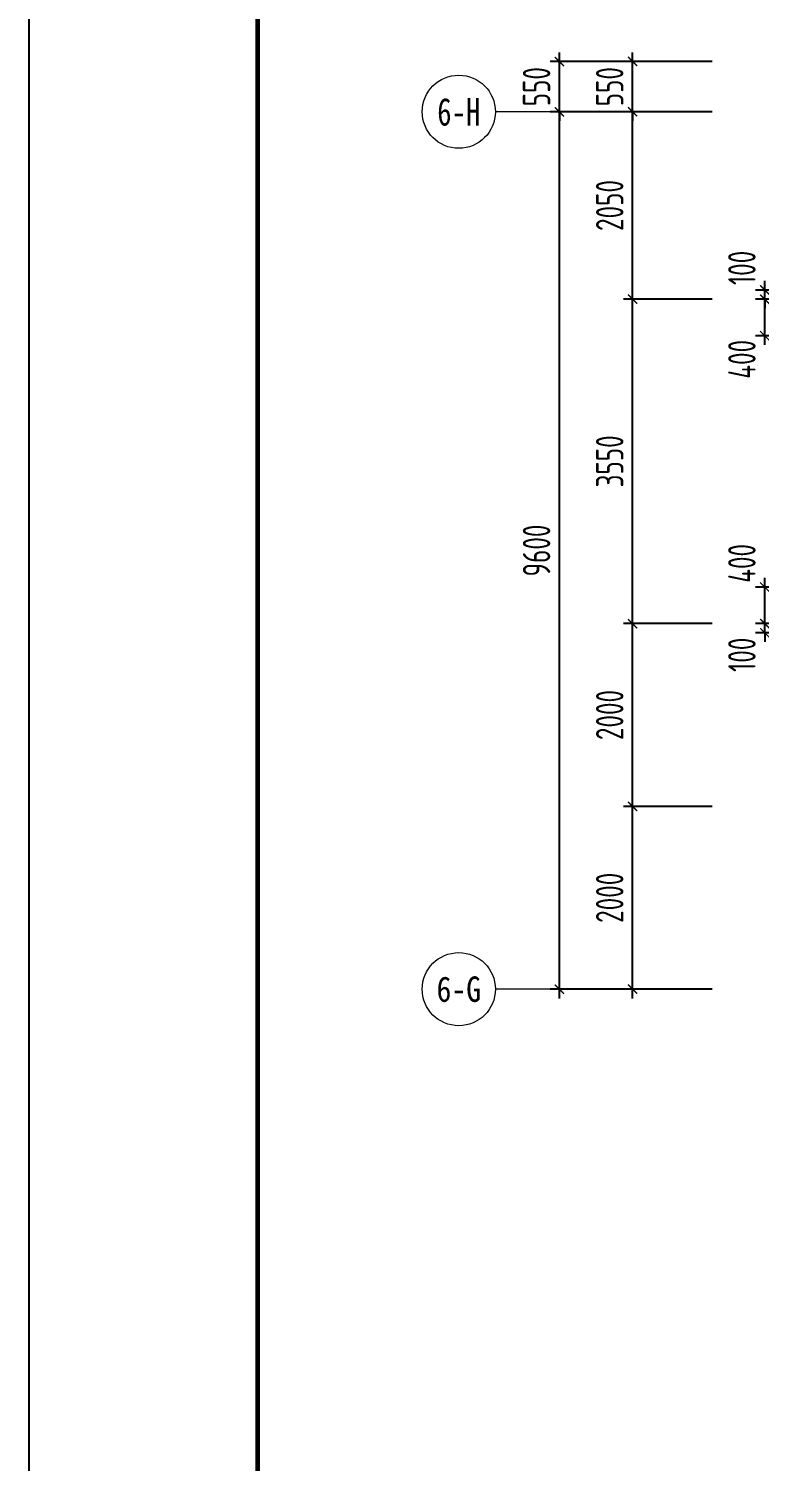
# Model space of a CAD drawing. Header units: millimetres. Extents: x -202076 to 1082610, y -439651 to 179350.
# Drawn here: x 332550 to 340539, y -405356 to -389680 of the extents above; entities that cross this region are included whole.
import ezdxf
from ezdxf.enums import TextEntityAlignment as Align

# ---------------------------------------------------------------- set-up
doc = ezdxf.new("R2010")
doc.units = ezdxf.units.MM
doc.header["$LTSCALE"] = 1000
doc.layers.add('02-TEXT_轴号', color=7, linetype='Continuous')
doc.layers.add('AXIS_TEXT', color=7, linetype='Continuous')
doc.layers.add('DIM', color=3, linetype='Continuous', lineweight=0)
doc.styles.add('_TCH_AXIS', font='STXIHEI.TTF', dxfattribs={"width": 0.75})
doc.styles.add('COMPLEX', font='COMPLEX')
doc.styles.add('TSSD_Dimension', font='tssdeng.shx', dxfattribs={"width": 0.7, "bigfont": 'hztxt.shx'})
doc.dimstyles.new('TSSD_100_100', dxfattribs={"dimtxt": 300, "dimasz": 100, "dimexe": 100, "dimexo": 250, "dimgap": 100, "dimtad": 1, "dimdec": 0, "dimzin": 0, "dimdsep": 46, "dimtxsty": 'TSSD_Dimension', "dimblk": 'ARCHTICK', "dimcen": 0, "dimdle": 100, "dimclrt": 7, "dimadec": 0, "dimazin": 0, "dimtfac": 1, "dimtdec": 0, "dimtix": 1, "dimtmove": 2, "dimatfit": 3, "dimfxl": 1, "dimtolj": 1, "dimtzin": 0, "dimarcsym": 0})

# ---------------------------------------------------------------- blocks, each defined once
blk = doc.blocks.new('图框-A1')
for points, const_width in [([(0, 0), (841, 0), (841, 594), (0, 594)], 0.05), ([(766, 584), (25, 584), (25, 10), (766, 10)], 0.5)]:
    blk.add_lwpolyline(points, close=True, dxfattribs=dict(const_width=const_width))
blk = doc.blocks.new('_AXISO')
blk.add_circle((0, 0), 0.5)
at = {"layer": 'AXIS_TEXT', "style": 'COMPLEX', "width": 1.041667}
blk.add_attdef('A', text='', height=0.56, dxfattribs=at).set_placement((-0.25, -0.28), (0.25, -0.28), align=Align.FIT)
blk = doc.blocks.new('_ARCHTICK')
at = {"color": 0, "linetype": 'ByBlock', "const_width": 0.15}
blk.add_lwpolyline([(-0.5, -0.5), (0.5, 0.5)], dxfattribs=at)
blk = doc.blocks.new('*D2571')
at = {"layer": 'Defpoints', "color": 0, "transparency": 16777216}
for p in [(338353, -390590), (339474, -390590), (339474, -400190)]:
    blk.add_point(p, dxfattribs=at)
at = {"layer": 'DIM', "color": 0, "lineweight": -2, "transparency": 16777216}
for p, q in [((339224, -390590), (338253, -390590)), ((338353, -400290), (338353, -390490)), ((339224, -400190), (338253, -400190))]:
    blk.add_line(p, q, dxfattribs=at)
at = {"layer": 'DIM', "color": 0, "lineweight": -2, "transparency": 16777216, "xscale": 100, "yscale": 100, "zscale": 100}
for p, rotation in [((338353, -390590), 90), ((338353, -400190), 270)]:
    blk.add_blockref('_ARCHTICK', p, dxfattribs=dict(at, rotation=rotation))
at = {"layer": 'DIM', "color": 7, "transparency": 16777216, "insert": (338103, -395390), "char_height": 300, "attachment_point": 5, "rotation": 90, "style": 'TSSD_Dimension'}
blk.add_mtext('\\A1;9600', dxfattribs=at)
blk = doc.blocks.new('*D2572')
at = {"layer": 'Defpoints', "color": 0, "transparency": 16777216}
for p in [(338353, -390040), (339474, -390040), (339474, -390590)]:
    blk.add_point(p, dxfattribs=at)
at = {"layer": 'DIM', "color": 0, "lineweight": -2, "transparency": 16777216}
for p, q in [((338353, -390040), (338353, -389940)), ((339224, -390040), (338253, -390040)), ((338353, -390590), (338353, -390040)), ((339224, -390590), (338253, -390590)), ((338353, -390590), (338353, -390690))]:
    blk.add_line(p, q, dxfattribs=at)
at = {"layer": 'DIM', "color": 0, "lineweight": -2, "transparency": 16777216, "xscale": 100, "yscale": 100, "zscale": 100}
for p, rotation in [((338353, -390040), 270), ((338353, -390590), 90)]:
    blk.add_blockref('_ARCHTICK', p, dxfattribs=dict(at, rotation=rotation))
at = {"layer": 'DIM', "color": 7, "transparency": 16777216, "insert": (338103, -390315), "char_height": 300, "attachment_point": 5, "rotation": 90, "style": 'TSSD_Dimension'}
blk.add_mtext('\\A1;550', dxfattribs=at)
blk = doc.blocks.new('*D2605')
at = {"layer": 'Defpoints', "color": 0, "transparency": 16777216}
for p in [(339153, -398190), (340274, -398190), (340274, -400190)]:
    blk.add_point(p, dxfattribs=at)
at = {"layer": 'DIM', "color": 0, "lineweight": -2, "transparency": 16777216}
for p, q in [((339153, -400290), (339153, -398090)), ((340024, -398190), (339053, -398190)), ((340024, -400190), (339053, -400190))]:
    blk.add_line(p, q, dxfattribs=at)
at = {"layer": 'DIM', "color": 0, "lineweight": -2, "transparency": 16777216, "xscale": 100, "yscale": 100, "zscale": 100}
for p, rotation in [((339153, -398190), 90), ((339153, -400190), 270)]:
    blk.add_blockref('_ARCHTICK', p, dxfattribs=dict(at, rotation=rotation))
at = {"layer": 'DIM', "color": 7, "transparency": 16777216, "insert": (338903, -399190), "char_height": 300, "attachment_point": 5, "rotation": 90, "style": 'TSSD_Dimension'}
blk.add_mtext('\\A1;2000', dxfattribs=at)
blk = doc.blocks.new('*D2606')
at = {"layer": 'Defpoints', "color": 0, "transparency": 16777216}
for p in [(339153, -396190), (340274, -396190), (340274, -398190)]:
    blk.add_point(p, dxfattribs=at)
at = {"layer": 'DIM', "color": 0, "lineweight": -2, "transparency": 16777216}
for p, q in [((339153, -398290), (339153, -396090)), ((340024, -396190), (339053, -396190)), ((340024, -398190), (339053, -398190))]:
    blk.add_line(p, q, dxfattribs=at)
at = {"layer": 'DIM', "color": 0, "lineweight": -2, "transparency": 16777216, "xscale": 100, "yscale": 100, "zscale": 100}
for p, rotation in [((339153, -396190), 90), ((339153, -398190), 270)]:
    blk.add_blockref('_ARCHTICK', p, dxfattribs=dict(at, rotation=rotation))
at = {"layer": 'DIM', "color": 7, "transparency": 16777216, "insert": (338903, -397190), "char_height": 300, "attachment_point": 5, "rotation": 90, "style": 'TSSD_Dimension'}
blk.add_mtext('\\A1;2000', dxfattribs=at)
blk = doc.blocks.new('*D2607')
at = {"layer": 'Defpoints', "color": 0, "transparency": 16777216}
for p in [(339153, -392640), (340274, -392640), (340274, -396190)]:
    blk.add_point(p, dxfattribs=at)
at = {"layer": 'DIM', "color": 0, "lineweight": -2, "transparency": 16777216}
for p, q in [((340024, -392640), (339053, -392640)), ((339153, -396290), (339153, -392540)), ((340024, -396190), (339053, -396190))]:
    blk.add_line(p, q, dxfattribs=at)
at = {"layer": 'DIM', "color": 0, "lineweight": -2, "transparency": 16777216, "xscale": 100, "yscale": 100, "zscale": 100}
for p, rotation in [((339153, -392640), 90), ((339153, -396190), 270)]:
    blk.add_blockref('_ARCHTICK', p, dxfattribs=dict(at, rotation=rotation))
at = {"layer": 'DIM', "color": 7, "transparency": 16777216, "insert": (338903, -394415), "char_height": 300, "attachment_point": 5, "rotation": 90, "style": 'TSSD_Dimension'}
blk.add_mtext('\\A1;3550', dxfattribs=at)
blk = doc.blocks.new('*D2608')
at = {"layer": 'Defpoints', "color": 0, "transparency": 16777216}
for p in [(339153, -390590), (340274, -390590), (340274, -392640)]:
    blk.add_point(p, dxfattribs=at)
at = {"layer": 'DIM', "color": 0, "lineweight": -2, "transparency": 16777216}
for p, q in [((340024, -390590), (339053, -390590)), ((339153, -392740), (339153, -390490)), ((340024, -392640), (339053, -392640))]:
    blk.add_line(p, q, dxfattribs=at)
at = {"layer": 'DIM', "color": 0, "lineweight": -2, "transparency": 16777216, "xscale": 100, "yscale": 100, "zscale": 100}
for p, rotation in [((339153, -390590), 90), ((339153, -392640), 270)]:
    blk.add_blockref('_ARCHTICK', p, dxfattribs=dict(at, rotation=rotation))
at = {"layer": 'DIM', "color": 7, "transparency": 16777216, "insert": (338903, -391615), "char_height": 300, "attachment_point": 5, "rotation": 90, "style": 'TSSD_Dimension'}
blk.add_mtext('\\A1;2050', dxfattribs=at)
blk = doc.blocks.new('*D2609')
at = {"layer": 'Defpoints', "color": 0, "transparency": 16777216}
for p in [(339153, -390040), (340274, -390040), (340274, -390590)]:
    blk.add_point(p, dxfattribs=at)
at = {"layer": 'DIM', "color": 0, "lineweight": -2, "transparency": 16777216}
for p, q in [((339153, -390040), (339153, -389940)), ((340024, -390040), (339053, -390040)), ((339153, -390590), (339153, -390040)), ((340024, -390590), (339053, -390590)), ((339153, -390590), (339153, -390690))]:
    blk.add_line(p, q, dxfattribs=at)
at = {"layer": 'DIM', "color": 0, "lineweight": -2, "transparency": 16777216, "xscale": 100, "yscale": 100, "zscale": 100}
for p, rotation in [((339153, -390040), 270), ((339153, -390590), 90)]:
    blk.add_blockref('_ARCHTICK', p, dxfattribs=dict(at, rotation=rotation))
at = {"layer": 'DIM', "color": 7, "transparency": 16777216, "insert": (338903, -390315), "char_height": 300, "attachment_point": 5, "rotation": 90, "style": 'TSSD_Dimension'}
blk.add_mtext('\\A1;550', dxfattribs=at)
blk = doc.blocks.new('*D2616')
at = {"layer": 'Defpoints', "color": 0, "transparency": 16777216}
for p in [(340598, -396190), (341498, -396190), (341498, -396290)]:
    blk.add_point(p, dxfattribs=at)
at = {"layer": 'DIM', "color": 0, "lineweight": -2, "transparency": 16777216}
for p, q in [((340598, -396190), (340598, -396090)), ((341248, -396190), (340498, -396190)), ((340598, -396290), (340598, -396190)), ((341248, -396290), (340498, -396290)), ((340598, -396290), (340598, -396390))]:
    blk.add_line(p, q, dxfattribs=at)
at = {"layer": 'DIM', "color": 0, "lineweight": -2, "transparency": 16777216, "xscale": 100, "yscale": 100, "zscale": 100}
for p, rotation in [((340598, -396190), 270), ((340598, -396290), 90)]:
    blk.add_blockref('_ARCHTICK', p, dxfattribs=dict(at, rotation=rotation))
at = {"layer": 'DIM', "color": 7, "transparency": 16777216, "insert": (340348, -396531), "char_height": 300, "attachment_point": 5, "rotation": 90, "style": 'TSSD_Dimension'}
blk.add_mtext('\\A1;100', dxfattribs=at)
blk = doc.blocks.new('*D2617')
at = {"layer": 'Defpoints', "color": 0, "transparency": 16777216}
for p in [(340598, -395790), (341498, -395790), (341498, -396190)]:
    blk.add_point(p, dxfattribs=at)
at = {"layer": 'DIM', "color": 0, "lineweight": -2, "transparency": 16777216}
for p, q in [((341248, -395790), (340498, -395790)), ((340598, -396290), (340598, -395690)), ((341248, -396190), (340498, -396190))]:
    blk.add_line(p, q, dxfattribs=at)
at = {"layer": 'DIM', "color": 0, "lineweight": -2, "transparency": 16777216, "xscale": 100, "yscale": 100, "zscale": 100}
for p, rotation in [((340598, -395790), 90), ((340598, -396190), 270)]:
    blk.add_blockref('_ARCHTICK', p, dxfattribs=dict(at, rotation=rotation))
at = {"layer": 'DIM', "color": 7, "transparency": 16777216, "insert": (340348, -395531), "char_height": 300, "attachment_point": 5, "rotation": 90, "style": 'TSSD_Dimension'}
blk.add_mtext('\\A1;400', dxfattribs=at)
blk = doc.blocks.new('*D2618')
at = {"layer": 'Defpoints', "color": 0, "transparency": 16777216}
for p in [(340598, -392640), (341498, -392640), (341498, -393040)]:
    blk.add_point(p, dxfattribs=at)
at = {"layer": 'DIM', "color": 0, "lineweight": -2, "transparency": 16777216}
for p, q in [((341248, -392640), (340498, -392640)), ((340598, -393140), (340598, -392540)), ((341248, -393040), (340498, -393040))]:
    blk.add_line(p, q, dxfattribs=at)
at = {"layer": 'DIM', "color": 0, "lineweight": -2, "transparency": 16777216, "xscale": 100, "yscale": 100, "zscale": 100}
for p, rotation in [((340598, -392640), 90), ((340598, -393040), 270)]:
    blk.add_blockref('_ARCHTICK', p, dxfattribs=dict(at, rotation=rotation))
at = {"layer": 'DIM', "color": 7, "transparency": 16777216, "insert": (340348, -393298), "char_height": 300, "attachment_point": 5, "rotation": 90, "style": 'TSSD_Dimension'}
blk.add_mtext('\\A1;400', dxfattribs=at)
blk = doc.blocks.new('*D2619')
at = {"layer": 'Defpoints', "color": 0, "transparency": 16777216}
for p in [(340598, -392540), (341498, -392540), (341498, -392640)]:
    blk.add_point(p, dxfattribs=at)
at = {"layer": 'DIM', "color": 0, "lineweight": -2, "transparency": 16777216}
for p, q in [((340598, -392540), (340598, -392440)), ((341248, -392540), (340498, -392540)), ((341248, -392640), (340498, -392640)), ((340598, -392640), (340598, -392540)), ((340598, -392640), (340598, -392740))]:
    blk.add_line(p, q, dxfattribs=at)
at = {"layer": 'DIM', "color": 0, "lineweight": -2, "transparency": 16777216, "xscale": 100, "yscale": 100, "zscale": 100}
for p, rotation in [((340598, -392540), 270), ((340598, -392640), 90)]:
    blk.add_blockref('_ARCHTICK', p, dxfattribs=dict(at, rotation=rotation))
at = {"layer": 'DIM', "color": 7, "transparency": 16777216, "insert": (340348, -392298), "char_height": 300, "attachment_point": 5, "rotation": 90, "style": 'TSSD_Dimension'}
blk.add_mtext('\\A1;100', dxfattribs=at)

msp = doc.modelspace()

# ---------------------------------------------------------------- linework, layer by layer
msp.add_lwpolyline([(416652.8, -412881), (416652.8, -353481), (332552.8, -353481), (332552.8, -412881)], close=True)
at = {"layer": 'DIM'}
for p, q in [((339474.4, -390589.5), (337652.8, -390589.5)), ((339474.4, -400189.5), (337652.8, -400189.5))]:
    msp.add_line(p, q, dxfattribs=at)

# ---------------------------------------------------------------- block references
at = {"xscale": 100, "yscale": 100, "zscale": 100}
msp.add_blockref('图框-A1', (332552.8, -412881), dxfattribs=at)
at = {"layer": 'DIM'}
ref = msp.add_blockref('_AXISO', (337252.8, -390589.5), dxfattribs=dict(at, xscale=800, yscale=800, zscale=800))
ref.add_attrib('A', '6-H', dxfattribs={"layer": '02-TEXT_轴号', "height": 302.12, "style": '_TCH_AXIS', "width": 0.743037}).set_placement((337017, -390740.6), (337488.5, -390740.6), align=Align.FIT)
ref = msp.add_blockref('_AXISO', (337252.8, -400189.5), dxfattribs=dict(at, xscale=800, yscale=800, zscale=800))
ref.add_attrib('A', '6-G', dxfattribs={"layer": '02-TEXT_轴号', "height": 277.76, "style": '_TCH_AXIS', "width": 0.743037}).set_placement((337009.6, -400328.4), (337495.9, -400328.4), align=Align.FIT)

# ---------------------------------------------------------------- dimensions: what is measured, and where the dimension line sits
for base, p1, p2, picture, middle in [((338352.8, -390039.5), (339474.4, -390589.5), (339474.4, -390039.5), '*D2572', (338102.8, -390314.5)), ((339152.8, -390039.5), (340274.4, -390589.5), (340274.4, -390039.5), '*D2609', (338902.8, -390314.5)), ((338352.8, -390589.5), (339474.4, -400189.5), (339474.4, -390589.5), '*D2571', (338102.8, -395389.5)), ((339152.8, -390589.5), (340274.4, -392639.5), (340274.4, -390589.5), '*D2608', (338902.8, -391614.5)), ((339152.8, -392639.5), (340274.4, -396189.5), (340274.4, -392639.5), '*D2607', (338902.8, -394414.5)), ((339152.8, -396189.5), (340274.4, -398189.5), (340274.4, -396189.5), '*D2606', (338902.8, -397189.5)), ((339152.8, -398189.5), (340274.4, -400189.5), (340274.4, -398189.5), '*D2605', (338902.8, -399189.5))]:
    dim = msp.add_linear_dim(base=base, p1=p1, p2=p2, angle=90, dimstyle='TSSD_100_100', dxfattribs=at)
    dim.commit()
    dim.dimension.update_dxf_attribs({"geometry": picture, "text_midpoint": middle})
for base, p1, p2, picture, middle in [((340597.6, -392539.5), (341497.6, -392639.5), (341497.6, -392539.5), '*D2619', (340347.6, -392297.6)), ((340597.6, -392639.5), (341497.6, -393039.5), (341497.6, -392639.5), '*D2618', (340347.6, -393297.6)), ((340597.6, -395789.5), (341497.6, -396189.5), (341497.6, -395789.5), '*D2617', (340347.6, -395531.4)), ((340597.6, -396189.5), (341497.6, -396289.5), (341497.6, -396189.5), '*D2616', (340347.6, -396531.4))]:
    dim = msp.add_linear_dim(base=base, p1=p1, p2=p2, angle=90, dimstyle='TSSD_100_100', dxfattribs=at)
    dim.commit()
    dim.dimension.update_dxf_attribs({"geometry": picture, "text_midpoint": middle, "dimtype": 160})

doc.saveas('drawing.dxf')
